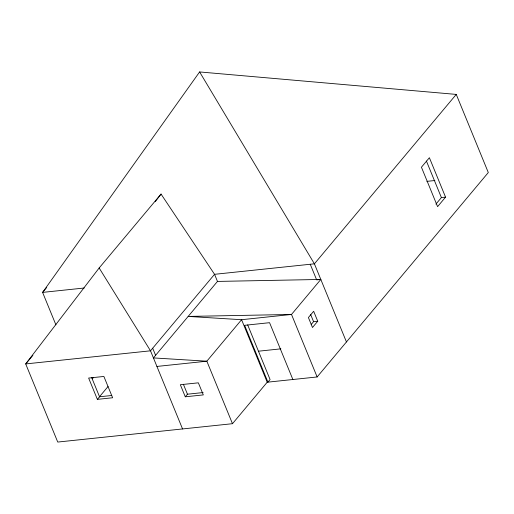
<?xml version="1.0" encoding="UTF-8"?>
<svg xmlns="http://www.w3.org/2000/svg" width="514" height="514" viewBox="0 0 514 514"><rect width="100%" height="100%" fill="white"/><g stroke="black" fill="none" stroke-linecap="round" stroke-linejoin="round"><path stroke-width="0.77" d="M217.473 281.421L320.813 279.449L291.502 314.459L241.58 319.702L206.84 361.194L153.423 357.917L217.473 281.421L214.556 274.315L161.043 194.067L99.157 267.98L25.7 363.925L57.741 442.059L232.476 423.697L267.216 382.21L317.138 376.961L488.3 172.543L456.259 94.409L199.612 71.941L42.598 292.389L55.897 324.822M155.222 201.687L161.043 194.067M46.71 287.48L42.598 292.389L84.251 288.013M32.877 355.36L25.7 363.925L150.512 350.811L214.556 274.315L314.407 263.823L456.259 94.409M92.308 378.85L93.342 377.623L91.955 377.771M99.363 396.885L108.056 386.502M97.371 399.365L112.63 397.765L103.886 376.454L88.633 378.06L97.371 399.365L99.543 396.776L111.75 395.491M185.284 396.795L203.313 394.906L198.359 382.827L180.33 384.723L185.284 396.795L187.456 394.206L203.126 392.555M311.188 324.514L313.572 321.668L317.736 321.224L313.656 311.285L308.406 317.549L312.486 327.495L317.736 321.224M435.923 204.109L441.397 197.575L445.554 197.138L429.389 157.721L421.429 167.223L437.594 206.647L445.554 197.138M426.883 181.358L434.87 180.523M320.813 279.449L316.656 279.886L310.244 264.26M258.561 351.19L280.888 348.845M156.918 366.437L206.84 361.194L232.476 423.697M99.157 267.98L150.512 350.811L182.554 428.946M199.612 71.941L314.407 263.823L346.449 341.958M426.427 161.075L441.397 197.575M310.662 314.562L313.572 321.668M317.138 376.961L291.502 314.459L188.163 316.425L241.58 319.702L267.216 382.21M292.871 379.512L269.567 322.689L244.606 325.311L267.91 382.133L270.081 379.544L247.684 324.932M183.376 384.26L187.456 394.206M152.684 348.222L155.594 355.322M91.71 377.668L99.543 396.776"/></g></svg>
